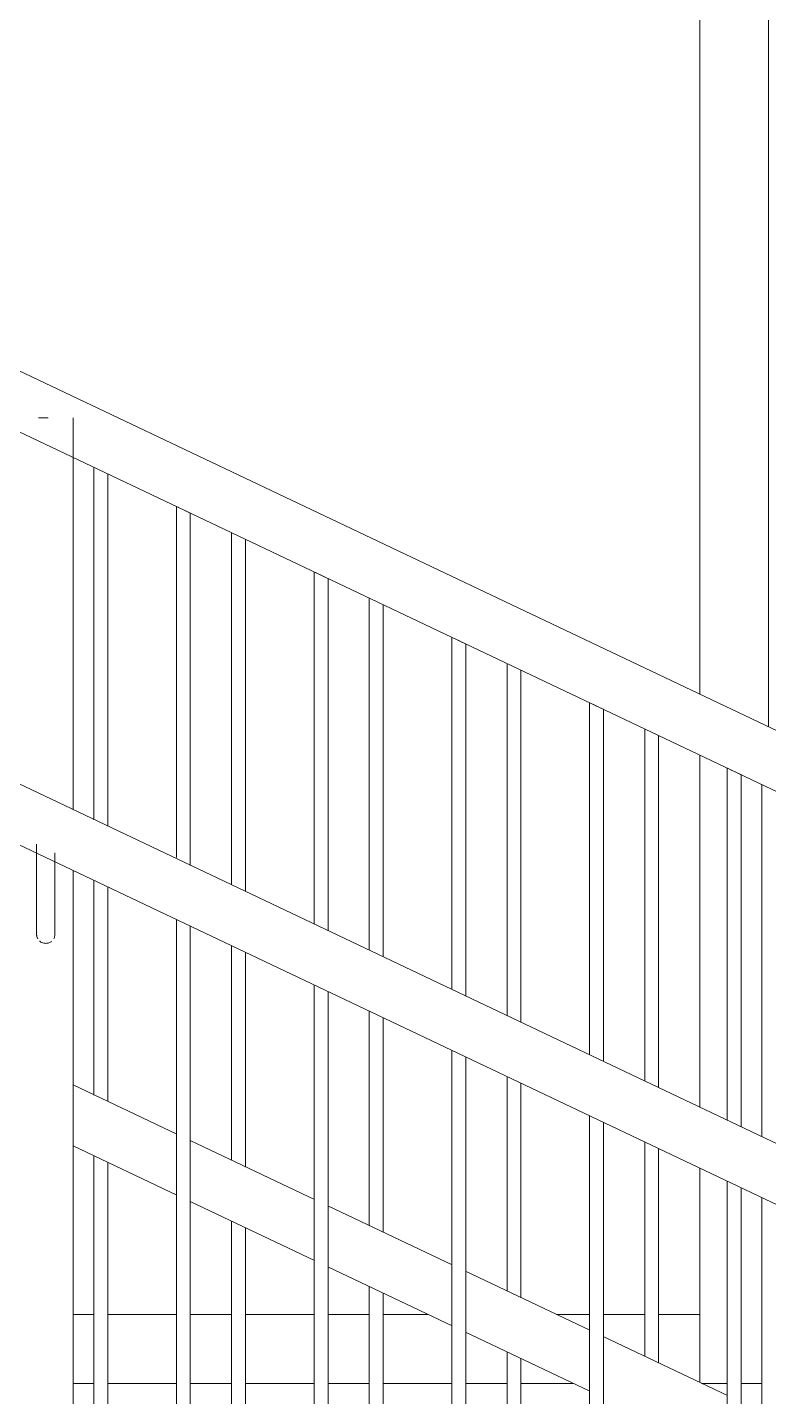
# Model space of a CAD drawing. Header units: millimetres. Extents: x -515342 to 330399, y -224905 to 507333.
# Drawn here: x 267546 to 268085, y 88272 to 89266 of the extents above; entities that cross this region are included whole.
import ezdxf

# ---------------------------------------------------------------- set-up
doc = ezdxf.new("R2010")
doc.units = ezdxf.units.MM
doc.layers.get('0').update_dxf_attribs({"lineweight": 0})
for name, color, linetype, lineweight in [('Витраж', 7, 'Continuous', 0), ('Ограждение', 7, 'Continuous', 0), ('Перекрытие', 7, 'Continuous', 0)]:
    doc.layers.add(name, color=color, linetype=linetype, lineweight=lineweight)

# ---------------------------------------------------------------- blocks, each defined once
blk = doc.blocks.new('Ограждение - АР_Ограждение_Балясина_D40 доп поручень 700_900-V176-О_АР_П_Разрез 2-2')
at = {"layer": 'Ограждение'}
for p, q in [((6720, 684.97), (6720, 429.25)), ((6720, 384.97), (6720, 229.25))]:
    blk.add_line(p, q, dxfattribs=at)
blk = doc.blocks.new('Ограждение - АР_Ограждение_Балясина_10-V175-О_АР_П_Разрез 2-2')
at = {"layer": 'Ограждение'}
for p, q in [((6835, 630.34), (6835, 374.62)), ((6835.13, 630.28), (6835.13, 630.28)), ((6845, 369.87), (6845, 625.59)), ((6835, 330.34), (6835, 174.62)), ((6845, 169.87), (6845, 325.59)), ((6835, 130.34), (6835, -485.38)), ((6845, -490.12), (6845, 125.59))]:
    blk.add_line(p, q, dxfattribs=at)
blk = doc.blocks.new('Ограждение - АР_Ограждение_Балясина_10-V177-О_АР_П_Разрез 2-2')
at = {"layer": 'Ограждение'}
for p, q in [((6335, 867.84), (6335, 612.12)), ((6335.13, 867.78), (6335.13, 867.78)), ((6345, 607.37), (6345, 863.09)), ((6335, 567.84), (6335, 412.12)), ((6345, 407.37), (6345, 563.09)), ((6335, 367.84), (6335, -247.88)), ((6345, -252.62), (6345, 363.09))]:
    blk.add_line(p, q, dxfattribs=at)
blk = doc.blocks.new('Ограждение - АР_Ограждение_Балясина_10-V178-О_АР_П_Разрез 2-2')
at = {"layer": 'Ограждение'}
for p, q in [((6235, 915.34), (6235, 659.42)), ((6235.13, 915.28), (6235.13, 915.28)), ((6245, 654.67), (6245, 910.59)), ((6235, 615.34), (6235, 459.42)), ((6245, 454.66), (6245, 610.59)), ((6235, 415.34), (6235, -200.38)), ((6245, -205.12), (6245, 410.59))]:
    blk.add_line(p, q, dxfattribs=at)
blk = doc.blocks.new('Ограждение - Ограждение-9707695-О_АР_П_Разрез 2-2')
for name, p in [('Ограждение - АР_Ограждение_Балясина_10-V178-О_АР_П_Разрез 2-2', (0, 0)), ('Ограждение - АР_Ограждение_Балясина_10-V177-О_АР_П_Разрез 2-2', (0, 0)), ('Ограждение - АР_Ограждение_Балясина_10-V175-О_АР_П_Разрез 2-2', (-400, 190)), ('Ограждение - АР_Ограждение_Балясина_10-V175-О_АР_П_Разрез 2-2', (-300, 142.5)), ('Ограждение - АР_Ограждение_Балясина_10-V175-О_АР_П_Разрез 2-2', (-200, 95)), ('Ограждение - АР_Ограждение_Балясина_D40 доп поручень 700_900-V176-О_АР_П_Разрез 2-2', (0, 0))]:
    blk.add_blockref(name, p)
blk = doc.blocks.new('Тип перил - Перила_Внутренний_-9707720-О_АР_П_Разрез 2-2')
at = {"layer": 'Ограждение'}
for p, q in [((6295.13, 431.07), (6220, 466.75)), ((6220, 422.47), (6295.13, 386.78)), ((6395.13, 383.57), (6304.87, 426.43)), ((6304.87, 382.15), (6395.13, 339.28)), ((6495.13, 336.07), (6404.87, 378.93)), ((6404.87, 334.65), (6495.13, 291.78)), ((6595.13, 288.57), (6504.87, 331.43)), ((6504.87, 287.15), (6595.13, 244.28)), ((6695.13, 241.07), (6604.87, 283.93))]:
    blk.add_line(p, q, dxfattribs=at)
blk = doc.blocks.new('Ограждение - АР_Ограждение_Балясина_D40_900-10240718-О_АР_П_Разрез 2-2')
at = {"layer": 'Ограждение'}
for p, q in [((6200, 951.25), (6194.82, 951.25)), ((6201.83, 951.25), (6200, 951.25)), ((6220, 951.25), (6220, 666.56)), ((6193.33, 606.25), (6193.33, 641.62)), ((6206.67, 635.29), (6206.67, 606.25)), ((6220, 622.47), (6220, -295))]:
    blk.add_line(p, q, dxfattribs=at)
at = {"layer": 'Ограждение', "flags": 128}
for points in [[(6193.33, 576.25), (6193.33, 576.27), (6193.33, 576.35), (6193.33, 576.47), (6193.33, 576.63), (6193.33, 576.85), (6193.33, 577.11), (6193.33, 577.42), (6193.33, 577.77), (6193.33, 578.17), (6193.33, 578.62), (6193.33, 579.11), (6193.33, 579.64), (6193.33, 580.22), (6193.33, 580.83), (6193.33, 581.49), (6193.33, 582.19), (6193.33, 582.92), (6193.33, 583.7), (6193.33, 584.5), (6193.33, 585.35), (6193.33, 586.23), (6193.33, 587.14), (6193.33, 588.08), (6193.33, 589.04), (6193.33, 590.04), (6193.33, 591.06), (6193.33, 592.11), (6193.33, 593.18), (6193.33, 594.27), (6193.33, 595.38), (6193.33, 596.51), (6193.33, 597.65), (6193.33, 598.8), (6193.33, 599.97), (6193.33, 601.15), (6193.33, 602.34), (6193.33, 603.53), (6193.33, 604.73), (6193.33, 605.93), (6193.33, 606.25)], [(6206.67, 606.25), (6206.67, 605.05), (6206.67, 603.85), (6206.67, 602.66), (6206.67, 601.47), (6206.67, 600.29), (6206.67, 599.12), (6206.67, 597.96), (6206.67, 596.81), (6206.67, 595.68), (6206.67, 594.57), (6206.67, 593.47), (6206.67, 592.4), (6206.67, 591.34), (6206.67, 590.31), (6206.67, 589.31), (6206.67, 588.33), (6206.67, 587.39), (6206.67, 586.47), (6206.67, 585.58), (6206.67, 584.73), (6206.67, 583.91), (6206.67, 583.13), (6206.67, 582.38), (6206.67, 581.67), (6206.67, 581.01), (6206.67, 580.38), (6206.67, 579.79), (6206.67, 579.25), (6206.67, 578.75), (6206.67, 578.29), (6206.67, 577.88), (6206.67, 577.51), (6206.67, 577.19), (6206.67, 576.91), (6206.67, 576.69), (6206.67, 576.51), (6206.67, 576.37), (6206.67, 576.29), (6206.67, 576.25)]]:
    blk.add_lwpolyline(points, dxfattribs=at)
at = {"layer": 'Ограждение'}
for points, knots in [([(6193.44, 577.42), (6193.39, 577.18), (6193.34, 576.7), (6193.33, 575.95), (6193.4, 575.22), (6193.6, 574.29), (6193.91, 573.5), (6194.19, 572.99), (6194.23, 572.9)], [0.4444444, 0.4444444, 0.4444444, 0.4444444, 0.4791667, 0.5138889, 0.5486111, 0.5833333, 0.6527778, 0.6666667, 0.6666667, 0.6666667, 0.6666667]), ([(6205.77, 572.91), (6205.96, 573.24), (6206.29, 573.95), (6206.56, 574.94), (6206.66, 575.8), (6206.67, 576.55), (6206.62, 577.04), (6206.59, 577.27)], [0.3333333, 0.3333333, 0.3333333, 0.3333333, 0.3888889, 0.4444444, 0.4791667, 0.5138889, 0.5486111, 0.5486111, 0.5486111, 0.5486111]), ([(6195.55, 571.28), (6195.67, 571.17), (6196.17, 570.76), (6197.58, 569.9), (6198.99, 569.6), (6200, 569.58)], [0.7679551, 0.7679551, 0.7679551, 0.7679551, 0.7916667, 0.8611111, 1, 1, 1, 1])]:
    blk.add_open_spline(points, degree=3, knots=knots, dxfattribs=at)
blk.add_open_spline([(6200, 569.58), (6200.81, 569.59), (6202.33, 569.86), (6203.7, 570.65), (6204.29, 571.15)], degree=3, dxfattribs=at)
blk = doc.blocks.new('Ограждение - АР_Ограждение_Балясина_10-V195-О_АР_П_Разрез 2-2')
at = {"layer": 'Ограждение'}
for p, q in [((6295, 631.85), (6295, 886.84)), ((6305, 882.09), (6305, 626.14)), ((6295, -228.88), (6295, 586.84)), ((6305, 582.09), (6305, -233.62))]:
    blk.add_line(p, q, dxfattribs=at)
at = {"layer": 'Ограждение', "flags": 128}
for points in [[(6295.13, 886.78), (6296.09, 886.32), (6297.83, 885.5), (6300, 884.47)], [(6300, 884.47), (6302.17, 883.44), (6303.91, 882.61), (6304.87, 882.15), (6305, 882.09)]]:
    blk.add_lwpolyline(points, dxfattribs=at)
blk = doc.blocks.new('Ограждение - АР_Ограждение_Балясина_10-V196-О_АР_П_Разрез 2-2')
at = {"layer": 'Ограждение'}
for p, q in [((6395, 583.63), (6395, 839.34)), ((6405, 834.59), (6405, 578.87)), ((6395, -276.38), (6395, 539.34)), ((6405, 534.59), (6405, -281.12))]:
    blk.add_line(p, q, dxfattribs=at)
at = {"layer": 'Ограждение', "flags": 128}
for points in [[(6395.13, 839.28), (6396.09, 838.82), (6397.83, 838), (6400, 836.97)], [(6400, 836.97), (6402.17, 835.94), (6403.91, 835.11), (6404.87, 834.65), (6405, 834.59)]]:
    blk.add_lwpolyline(points, dxfattribs=at)
blk = doc.blocks.new('Ограждение - АР_Ограждение_Балясина_10-V207-О_АР_П_Разрез 2-2')
at = {"layer": 'Ограждение'}
for p, q in [((6895, 346.13), (6895, 601.84)), ((6895.13, 601.78), (6895.13, 601.78)), ((6905, 597.09), (6905, 341.38)), ((6895, -513.88), (6895, 301.84)), ((6905, 297.09), (6905, -518.62))]:
    blk.add_line(p, q, dxfattribs=at)
blk = doc.blocks.new('Ограждение - АР_Ограждение_Балясина_10-V208-О_АР_П_Разрез 2-2')
at = {"layer": 'Ограждение'}
for p, q in [((6395, 583.63), (6395, 839.34)), ((6395.13, 839.28), (6395.13, 839.28)), ((6405, 834.59), (6405, 578.87)), ((6395, -276.38), (6395, 539.34)), ((6405, 534.59), (6405, -281.12))]:
    blk.add_line(p, q, dxfattribs=at)
blk = doc.blocks.new('Ограждение - АР_Ограждение_Балясина_10-V209-О_АР_П_Разрез 2-2')
at = {"layer": 'Ограждение'}
for p, q in [((6295, 631.85), (6295, 886.84)), ((6295.13, 886.78), (6295.13, 886.78)), ((6305, 882.09), (6305, 626.14)), ((6295, -228.88), (6295, 586.84)), ((6305, 582.09), (6305, -233.62))]:
    blk.add_line(p, q, dxfattribs=at)
blk = doc.blocks.new('Ограждение - Ограждение-9707916-О_АР_П_Разрез 2-2')
for name, p in [('Ограждение - АР_Ограждение_Балясина_D40_900-10240718-О_АР_П_Разрез 2-2', (0, 0)), ('Ограждение - АР_Ограждение_Балясина_10-V195-О_АР_П_Разрез 2-2', (0, 0)), ('Ограждение - АР_Ограждение_Балясина_10-V209-О_АР_П_Разрез 2-2', (0, 0)), ('Ограждение - АР_Ограждение_Балясина_10-V196-О_АР_П_Разрез 2-2', (0, 0)), ('Ограждение - АР_Ограждение_Балясина_10-V208-О_АР_П_Разрез 2-2', (0, 0)), ('Ограждение - АР_Ограждение_Балясина_10-V196-О_АР_П_Разрез 2-2', (100, -47.5)), ('Ограждение - АР_Ограждение_Балясина_10-V207-О_АР_П_Разрез 2-2', (-400, 190)), ('Ограждение - АР_Ограждение_Балясина_10-V196-О_АР_П_Разрез 2-2', (200, -95)), ('Ограждение - АР_Ограждение_Балясина_10-V207-О_АР_П_Разрез 2-2', (-300, 142.5)), ('Ограждение - АР_Ограждение_Балясина_10-V196-О_АР_П_Разрез 2-2', (300, -142.5)), ('Ограждение - АР_Ограждение_Балясина_10-V207-О_АР_П_Разрез 2-2', (-200, 95))]:
    blk.add_blockref(name, p)
blk = doc.blocks.new('Тип верхнего поручня - Верхний поручень_Внутренний_-9708042-О_АР_П_Разрез 2-2')
at = {"layer": 'Ограждение'}
for p, q in [((7530, 344.5), (5770.36, 1180.33)), ((5753.2, 1144.2), (7530, 300.22))]:
    blk.add_line(p, q, dxfattribs=at)
blk = doc.blocks.new('Тип перил - Перила_Внутренний_-9708056-О_АР_П_Разрез 2-2')
at = {"layer": 'Ограждение'}
for p, q in [((7539.82, 39.84), (5760.18, 885.16)), ((5743.02, 849.03), (7522.66, 3.71))]:
    blk.add_line(p, q, dxfattribs=at)
blk = doc.blocks.new('Прямоугольный импост - АР_Импост_50х100 _импост витража_-V238-О_АР_П_Разрез 2-2')
at = {"layer": 'Витраж'}
blk.add_line((6675, 275), (6675, 250.625), dxfattribs=at)
blk = doc.blocks.new('Прямоугольный импост - АР_Импост_50х100 _импост витража_-V245-О_АР_П_Разрез 2-2')
at = {"layer": 'Витраж'}
for p, q in [((5575, 250), (5575, 300)), ((5579.6, 300), (5575, 300)), ((5635, 300), (5620, 300)), ((5695.16, 300), (5644.84, 300)), ((5735, 300), (5705, 300)), ((5795.13, 300), (5744.84, 300)), ((5835.13, 300), (5804.87, 300)), ((5895.13, 300), (5844.87, 300)), ((5935.13, 300), (5904.87, 300)), ((5995.13, 300), (5944.87, 300)), ((6035.13, 300), (6004.87, 300)), ((6095.13, 300), (6044.87, 300)), ((6120, 300), (6104.87, 300)), ((6180, 300), (6160, 300)), ((6235.13, 300), (6220, 300)), ((6295.13, 300), (6244.87, 300)), ((6335.13, 300), (6304.87, 300)), ((6395.13, 300), (6344.87, 300)), ((6435.13, 300), (6404.87, 300)), ((6477.82, 300), (6444.87, 300)), ((6595.13, 300), (6571.05, 300)), ((6635.13, 300), (6604.87, 300)), ((6675, 300), (6644.87, 300)), ((6675, 300), (6675, 250.62))]:
    blk.add_line(p, q, dxfattribs=at)
blk = doc.blocks.new('Прямоугольный импост - АР_Импост_50х100 _импост витража_-V249-О_АР_П_Разрез 2-2')
at = {"layer": 'Витраж'}
for p, q in [((6675, 2750), (6675, 750.62)), ((6725, 726.87), (6725, 2750)), ((6675, 706.34), (6675, 450.62)), ((6675, 406.34), (6675, 275))]:
    blk.add_line(p, q, dxfattribs=at)
blk = doc.blocks.new('Ограждение - АР_Ограждение_Балясина_10-V258-О_АР_П_Разрез 2-2')
at = {"layer": 'Ограждение'}
for p, q in [((6295, 631.85), (6295, 886.84)), ((6295.13, 886.78), (6295.13, 886.78)), ((6305, 882.09), (6305, 626.14)), ((6295, -228.88), (6295, 586.84)), ((6305, 582.09), (6305, -233.62))]:
    blk.add_line(p, q, dxfattribs=at)
blk = doc.blocks.new('Ограждение - АР_Ограждение_Балясина_10-V259-О_АР_П_Разрез 2-2')
at = {"layer": 'Ограждение'}
for p, q in [((6395, 583.63), (6395, 839.34)), ((6395.13, 839.28), (6395.13, 839.28)), ((6405, 834.59), (6405, 578.87)), ((6395, -276.37), (6395, 539.34)), ((6405, 534.59), (6405, -281.12))]:
    blk.add_line(p, q, dxfattribs=at)
blk = doc.blocks.new('Ограждение - АР_Ограждение_Балясина_10-V260-О_АР_П_Разрез 2-2')
at = {"layer": 'Ограждение'}
for p, q in [((6495, 536.12), (6495, 791.84)), ((6495.13, 791.78), (6495.13, 791.78)), ((6505, 787.09), (6505, 531.37)), ((6495, -323.88), (6495, 491.84)), ((6505, 487.09), (6505, -328.62))]:
    blk.add_line(p, q, dxfattribs=at)
blk = doc.blocks.new('Ограждение - Ограждение-10129586-О_АР_П_Разрез 2-2')
for name, p in [('Ограждение - АР_Ограждение_Балясина_10-V258-О_АР_П_Разрез 2-2', (0, 0)), ('Ограждение - АР_Ограждение_Балясина_10-V209-О_АР_П_Разрез 2-2', (0, 0)), ('Ограждение - АР_Ограждение_Балясина_10-V259-О_АР_П_Разрез 2-2', (0, 0)), ('Ограждение - АР_Ограждение_Балясина_10-V208-О_АР_П_Разрез 2-2', (0, 0)), ('Ограждение - АР_Ограждение_Балясина_10-V260-О_АР_П_Разрез 2-2', (0, 0)), ('Ограждение - АР_Ограждение_Балясина_10-V207-О_АР_П_Разрез 2-2', (-400, 190)), ('Ограждение - АР_Ограждение_Балясина_10-V260-О_АР_П_Разрез 2-2', (100, -47.5)), ('Ограждение - АР_Ограждение_Балясина_10-V207-О_АР_П_Разрез 2-2', (-300, 142.5)), ('Ограждение - АР_Ограждение_Балясина_10-V260-О_АР_П_Разрез 2-2', (200, -95)), ('Ограждение - АР_Ограждение_Балясина_10-V207-О_АР_П_Разрез 2-2', (-200, 95))]:
    blk.add_blockref(name, p)
blk = doc.blocks.new('СД_Люблино_Фасады_rvt-2-О_АР_П_Разрез 2-2')
at = {"layer": 'Перекрытие'}
for p, q in [((6220, 250), (6235.13, 250)), ((6244.87, 250), (6295.13, 250)), ((6304.87, 250), (6335.13, 250)), ((6344.87, 250), (6395.13, 250)), ((6404.87, 250), (6435.13, 250)), ((6444.87, 250), (6495.13, 250)), ((6504.87, 250), (6535.13, 250)), ((6544.87, 250), (6583.09, 250)), ((6676.32, 250), (6695.13, 250)), ((6704.87, 250), (6720, 250))]:
    blk.add_line(p, q, dxfattribs=at)
at = {"layer": 'Витраж', "lineweight": 9}
for name in ['Прямоугольный импост - АР_Импост_50х100 _импост витража_-V249-О_АР_П_Разрез 2-2', 'Прямоугольный импост - АР_Импост_50х100 _импост витража_-V245-О_АР_П_Разрез 2-2', 'Прямоугольный импост - АР_Импост_50х100 _импост витража_-V238-О_АР_П_Разрез 2-2']:
    blk.add_blockref(name, (0, 0), dxfattribs=at)
at = {"layer": 'Ограждение', "lineweight": 9}
for name in ['Тип верхнего поручня - Верхний поручень_Внутренний_-9708042-О_АР_П_Разрез 2-2', 'Ограждение - Ограждение-9707695-О_АР_П_Разрез 2-2', 'Ограждение - Ограждение-9707916-О_АР_П_Разрез 2-2', 'Ограждение - Ограждение-10129586-О_АР_П_Разрез 2-2', 'Тип перил - Перила_Внутренний_-9708056-О_АР_П_Разрез 2-2', 'Тип перил - Перила_Внутренний_-9707720-О_АР_П_Разрез 2-2']:
    blk.add_blockref(name, (0, 0), dxfattribs=at)

msp = doc.modelspace()

# ---------------------------------------------------------------- block references
msp.add_blockref('СД_Люблино_Фасады_rvt-2-О_АР_П_Разрез 2-2', (261359.7107, 88031.3929))

doc.saveas('drawing.dxf')
